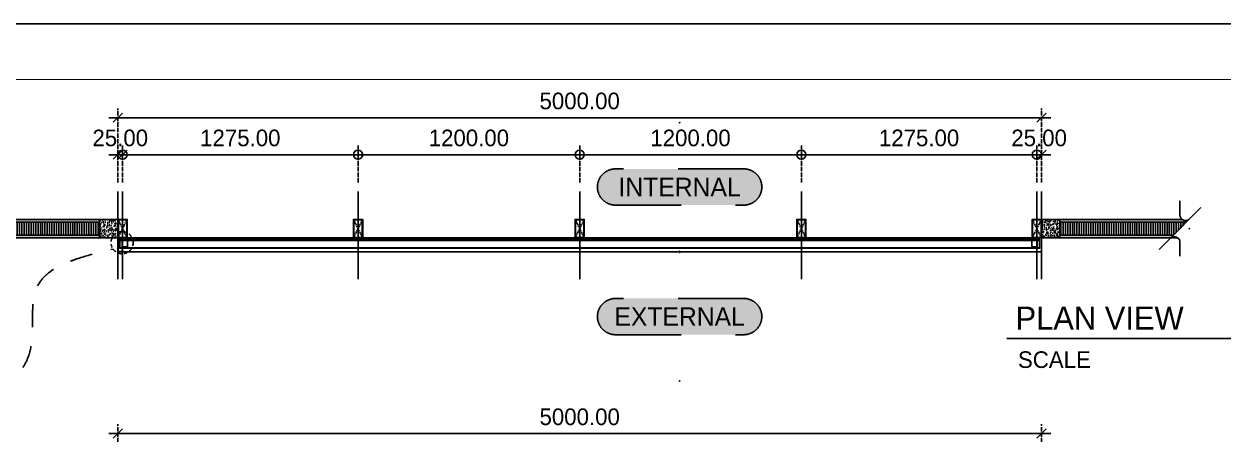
# Model space of a CAD drawing. Header units: millimetres. Extents: x -244126 to 368105, y -173968 to 259060.
# Drawn here: x -90039 to -83547, y 66282 to 68500 of the extents above; entities that cross this region are included whole.
import ezdxf
from ezdxf.enums import TextEntityAlignment as Align

# ---------------------------------------------------------------- set-up
doc = ezdxf.new("R2010")
doc.units = ezdxf.units.MM
doc.header["$MEASUREMENT"] = 0
for name, pattern in [('005_GG_TA_LINE', [13.75, 5, -1.25, 1.25, -1.25, 5]), ('ACAD_ISO04W100', [30, 24, -3, 0, -3]), ('BORDER2', [22.225, 6.35, -3.175, 6.35, -3.175, 0, -3.175]), ('CENTER', [2, 1.25, -0.25, 0.25, -0.25]), ('HIDDEN', [9.525, 6.35, -3.175]), ('TA_GL_000.00010', [0.000275, 0.0001, -2.5e-05, 2.5e-05, -2.5e-05, 0.0001]), ('TA_HL_002.00', [13, 7.1, -5.9]), ('TA_HL_003.00000', [19.5, 10.65, -8.85]), ('TA_HL_005.00000', [32.5, 17.75, -14.75]), ('TA_HL_035.00000', [227.5, 124.25, -103.25])]:
    doc.linetypes.add(name, pattern=pattern)
for name, color, linetype in [('000 - D I M', 6, 'Continuous'), ('000 - GRID', 8, 'CENTER'), ('000 - H A T C H', 8, 'Continuous'), ('000 - H I D D E N', 7, 'Continuous'), ('000 - SYMBOL CON', 1, 'Continuous'), ('000 - T E X T', 4, 'Continuous'), ('000 - TITLEBLOCK', 4, 'Continuous'), ('000 - WIPEOUT', 250, 'Continuous'), ('001 - ASCESSORIES', 1, 'Continuous'), ('002 - STRUCTURAL STEEL', 4, 'Continuous'), ('004 - CONCRETE', 5, 'Continuous')]:
    doc.layers.add(name, color=color, linetype=linetype)
doc.styles.add('Cetury Gothic', font='GOTHIC.TTF')
doc.styles.add('CORDIA', font='cordia.shx')
doc.styles.add('MtXpl_BrowalliaUPC', font='BrowalliaUPC.ttf')
doc.styles.add('TA', font='Cordia New.ttf', dxfattribs={"height": 4.5})
doc.dimstyles.new('DIM C-C', dxfattribs={"dimtxt": 0.18, "dimasz": 0.1, "dimexe": 0.1, "dimexo": 0.1, "dimgap": 0.09, "dimtad": 1, "dimtoh": 1, "dimzin": 0, "dimdsep": 46, "dimtxsty": 'CORDIA', "dimblk": 'ORIGIN', "dimcen": 0.1, "dimdle": 0.1, "dimclrd": 40, "dimclre": 140, "dimclrt": 3, "dimadec": 0, "dimazin": 0, "dimtfac": 1, "dimtix": 1, "dimtmove": 2, "dimatfit": 3, "dimfxl": 1, "dimtolj": 1, "dimtzin": 0, "dimarcsym": 0})
doc.dimstyles.new('DIM C-E', dxfattribs={"dimscale": 2, "dimtxt": 0.18, "dimasz": 0.1, "dimexe": 0.1, "dimexo": 0.1, "dimgap": 0.09, "dimtad": 1, "dimtoh": 1, "dimzin": 0, "dimdsep": 46, "dimtxsty": 'CORDIA', "dimblk1": 'ORIGIN', "dimblk2": 'OBLIQUE', "dimsah": 1, "dimcen": 0.1, "dimdle": 0.1, "dimclrd": 40, "dimclre": 140, "dimclrt": 3, "dimadec": 0, "dimazin": 0, "dimtfac": 1, "dimtix": 1, "dimtmove": 2, "dimatfit": 3, "dimfxl": 1, "dimtolj": 1, "dimtzin": 0, "dimarcsym": 0})
doc.dimstyles.new('DIM E-E', dxfattribs={"dimscale": 2, "dimtxt": 0.18, "dimasz": 0.1, "dimexe": 0.1, "dimexo": 0.1, "dimgap": 0.09, "dimtad": 1, "dimtoh": 1, "dimzin": 0, "dimdsep": 46, "dimtxsty": 'CORDIA', "dimblk": 'OBLIQUE', "dimcen": 0.1, "dimdle": 0.1, "dimclrd": 40, "dimclre": 140, "dimclrt": 3, "dimadec": 0, "dimazin": 0, "dimtfac": 1, "dimtix": 1, "dimtmove": 2, "dimatfit": 3, "dimfxl": 1, "dimtolj": 1, "dimtzin": 0, "dimarcsym": 0})
pattern_1 = [(37.5, (450, 0), (-0.125987, 3.853648), [0, -3.04, 0, -3.4, 0, -3.25]), (7.5, (450, 0), (3.539553, 5.64429), [0, -1.64, 0, -2.74, 0, -1.05]), (327.5, (447.54, 0), (6.228284, 0.011318), [0, -1, 0, -3.6, 0, -4.7]), (317.5, (447.54, 0), (6.012253, 1.75535), [0, -0.5, 0, -2.36, 0, -2.7])]
pattern_2 = [(37.5, (449.856, 0), (-0.125987, 3.853648), [0, -3.04, 0, -3.4, 0, -3.25]), (7.5, (449.856, 0), (3.539553, 5.64429), [0, -1.64, 0, -2.74, 0, -1.05]), (327.5, (447.396, 0), (6.228284, 0.011318), [0, -1, 0, -3.6, 0, -4.7]), (317.5, (447.396, 0), (6.012253, 1.75535), [0, -0.5, 0, -2.36, 0, -2.7])]

# ---------------------------------------------------------------- blocks, each defined once
blk = doc.blocks.new('000 - ASSCESSORIES_FAMELINE_AL.FLEX_BK_FOR_70Z_[70Z-BK]_TOP_VIEW')
at = {"color": 3}
blk.add_point((0, 0), dxfattribs=at)
at = {"layer": '001 - ASCESSORIES', "color": 8}
for p, q in [((-45.1, -15), (-45.1, 15)), ((-6.2, -15), (-6.2, 15))]:
    blk.add_line(p, q, dxfattribs=at)
at = {"layer": '001 - ASCESSORIES', "color": 0, "linetype": 'ByBlock'}
blk.add_lwpolyline([(-49.9, 15), (2.7, 15), (2.7, -15), (-49.9, -15)], close=True, dxfattribs=at)
blk = doc.blocks.new('*U2960')
at = {"color": 8}
for p, q in [((1205.4, -10), (1205.4, -4990)), ((1205.4, -10), (1205.4, -4990)), ((1205.5, -10), (1205.5, -4990)), ((1205.7, -10), (1205.7, -4990)), ((1205.8, -10), (1205.8, -4990)), ((1206.1, -10), (1206.1, -4990)), ((1206.3, -10), (1206.3, -4990)), ((1206.6, -10), (1206.6, -4990)), ((1207.2, -10), (1207.2, -4990)), ((1247.1, -10), (1247.1, -4990)), ((1247.2, -10), (1247.2, -4990)), ((1247.3, -10), (1247.3, -4990)), ((1247.4, -10), (1247.4, -4990)), ((1247.6, -10), (1247.6, -4990)), ((1247.9, -10), (1247.9, -4990)), ((1248.1, -10), (1248.1, -4990)), ((1248.4, -10), (1248.4, -4990)), ((1249.1, -10), (1249.1, -4990)), ((1250.3, -10), (1250.3, -4990)), ((1251.5, -10), (1251.5, -4990)), ((1251.8, -10), (1251.8, -4990)), ((1252.2, -10), (1252.2, -4990)), ((1252.5, -10), (1252.5, -4990)), ((1252.8, -10), (1252.8, -4990))]:
    blk.add_line(p, q, dxfattribs=at)
at = {"color": 3}
blk.add_lwpolyline([(1255.1, -4990), (1205.4, -4990), (1205.4, -10), (1255.1, -10)], close=True, dxfattribs=at)
at = {"layer": '001 - ASCESSORIES', "color": 1, "linetype": 'ByBlock'}
for p in [(1258.9, -37.5), (1258.9, -4962.5)]:
    blk.add_blockref('000 - ASSCESSORIES_FAMELINE_AL.FLEX_BK_FOR_70Z_[70Z-BK]_TOP_VIEW', p, dxfattribs=at)
blk = doc.blocks.new('*U2909')
at = {"color": 250}
blk.add_wipeout([(50, 0), (50, 100), (0, 100), (0, 0)], dxfattribs=at).dxf.layer = '000 - WIPEOUT'
at = {"layer": '000 - H A T C H'}
h = blk.add_hatch(dxfattribs=at)
h.set_pattern_fill('ANSI32', color=256, scale=0.25)
h.set_pattern_definition([(45, (37.5, 87.5), (-1.6838, 1.6838), []), (45, (38.6225, 87.5), (-1.6838, 1.6838), [])])
edge = h.paths.add_edge_path()
edge.add_line((50, 3), (50, 97))
edge.add_arc((47, 97), 3, 0, 90)
edge.add_line((47, 100), (3, 100))
edge.add_arc((3, 97), 3, 90, 180)
edge.add_line((0, 97), (0, 3))
edge.add_arc((3, 3), 3, 180, 270)
edge.add_line((3, 0), (47, 0))
edge.add_arc((47, 3), 3, 270, 360)
edge = h.paths.add_edge_path(flags=16)
edge.add_line((47.7, 4.3), (47.7, 95.7))
edge.add_arc((45.7, 95.7), 2, 0, 90)
edge.add_line((45.7, 97.7), (4.3, 97.7))
edge.add_arc((4.3, 95.7), 2, 90, 180)
edge.add_line((2.3, 95.7), (2.3, 4.3))
edge.add_arc((4.3, 4.3), 2, 180, 270)
edge.add_line((4.3, 2.3), (45.7, 2.3))
edge.add_arc((45.7, 4.3), 2, 270, 360)
at = {"layer": '000 - H I D D E N', "color": 8, "linetype": 'HIDDEN'}
for p, q in [((50, 0), (0, 100)), ((50, 100), (0, 0))]:
    blk.add_line(p, q, dxfattribs=at)
at = {"layer": '002 - STRUCTURAL STEEL', "color": 0}
for points in [[(50, 3), (50, 97, 0.414214), (47, 100), (3, 100, 0.414214), (0, 97), (0, 3, 0.414214), (3, 0), (47, 0, 0.414214)], [(47.7, 4.3), (47.7, 95.7, 0.414214), (45.7, 97.7), (4.3, 97.7, 0.414214), (2.3, 95.7), (2.3, 4.3, 0.414214), (4.3, 2.3), (45.7, 2.3, 0.414214)]]:
    blk.add_lwpolyline(points, format="xyb", close=True, dxfattribs=at)
at = {"layer": 'Defpoints', "color": 250}
blk.add_lwpolyline([(50, 0), (50, 100), (0, 100), (0, 0)], close=True, dxfattribs=at)
blk = doc.blocks.new('*U2924')
at = {"color": 3}
blk.add_point((0, -72.2), dxfattribs=at)
at = {"layer": '000 - GRID', "color": 0, "linetype": 'ByBlock'}
blk.add_line((0, 61.9), (0, -134.1), dxfattribs=at)
at = {"layer": '000 - GRID', "color": 0}
blk.add_point((0, 0), dxfattribs=at)
at = {"style": 'TA', "flags": 1}
blk.add_attdef('LOCATION', (6, 6), '', height=4.5, dxfattribs=at)
blk = doc.blocks.new('000 - CONCRETE_COLUMN_100x100mm.-CUT_VIEW')
at = {"layer": '000 - H A T C H'}
h = blk.add_hatch(dxfattribs=at)
h.set_pattern_fill('AR-CONC', color=256, scale=4)
h.set_pattern_definition([(50, (-55619.507, -25057.84), (28.690407, -2.510085), [3, -33]), (355, (-55619.507, -25057.84), (-5.550053, 30.087685), [2.4, -26.4]), (100.451444, (-55617.116, -25058.05), (23.140354, 27.5776), [2.549608, -28.045684]), (46.1842, (-55619.507, -25049.84), (42.689653, -6.620771), [4.5, -49.5]), (96.635635, (-55615.95, -25050.39), (37.386478, 38.964744), [3.824414, -42.06855]), (351.18416, (-55619.507, -25049.84), (37.386478, 38.964744), [3.6, -39.6]), (21, (-55615.507, -25051.84), (23.876282, -16.104756), [3, -33]), (326, (-55615.507, -25051.84), (9.732613, 29.006002), [2.4, -26.4]), (71.451445, (-55613.517, -25053.182), (33.608895, 12.901246), [2.549608, -28.045684]), (37.5, (-55619.507, -25057.84), (0.4863942, 13.3157542), [0, -26.08, 0, -26.8, 0, -26.5]), (7.5, (-55619.507, -25057.84), (10.5227815, 15.7764685), [0, -15.28, 0, -25.48, 0, -10.1]), (327.5, (-55628.427, -25057.84), (21.3528974, -0.9021949), [0, -10, 0, -31.2, 0, -41.4]), (317.5, (-55632.427, -25057.84), (23.327447, 4.0041993), [0, -13, 0, -20.72, 0, -29.4])])
h.paths.add_polyline_path([(-50, -50), (50, -50), (50, 50), (-50, 50)])
at = {"layer": '004 - CONCRETE'}
blk.add_lwpolyline([(-50, -50), (50, -50), (50, 50), (-50, 50)], close=True, dxfattribs=at)
blk = doc.blocks.new('000 - ASSCESSORIES_FAMELINE_AL.WALL_ANGLE_WA-25x100x0.9mm._CUT_VIEW')
at = {"layer": '000 - H A T C H'}
h = blk.add_hatch(dxfattribs=at)
h.set_pattern_fill('ANSI32', color=8, scale=5)
h.set_pattern_definition([(45, (9126.7655, -47348.392), (-1.325825215, 1.325825215), []), (45, (9127.6494, -47348.392), (-1.325825215, 1.325825215), [])])
edge = h.paths.add_edge_path()
edge.add_arc((-18.9, -1.1), 0.2, 90, 180, ccw=False)
edge.add_line((-18.9, -0.9), (0, -0.9))
edge.add_line((0, -0.9), (0, 0))
edge.add_line((0, 0), (-18.9, 0))
edge.add_arc((-18.9, -1.1), 1.1, 90, 180)
edge.add_line((-20, -1.1), (-20, -73.9))
edge.add_arc((-18.9, -73.9), 1.1, 180, 270)
edge.add_line((-18.9, -75), (3.8, -75))
edge.add_arc((3.8, -73.8), 1.15, 270, 450)
edge.add_line((3.8, -72.7), (-3, -72.7))
edge.add_line((-3, -72.7), (-3, -73.6))
edge.add_line((-3, -73.6), (2.9, -73.6))
edge.add_line((2.9, -73.6), (3.8, -73.6))
edge.add_arc((3.8, -73.8), 0.25, -90, 90, ccw=False)
edge.add_line((3.8, -74.1), (-18.9, -74.1))
edge.add_arc((-18.9, -73.9), 0.2, 180, 270, ccw=False)
edge.add_line((-19.1, -73.9), (-19.1, -6.6))
edge.add_line((-19.1, -6.6), (-19.1, -1.1))
at = {"layer": '001 - ASCESSORIES', "color": 0}
blk.add_lwpolyline([(-19.1, -1.1, -0.414214), (-18.9, -0.9), (0, -0.9), (0, 0), (-18.9, 0, 0.414214), (-20, -1.1), (-20, -73.9, 0.414214), (-18.9, -75), (3.8, -75, 1), (3.8, -72.7), (-3, -72.7), (-3, -73.6), (2.9, -73.6), (3.8, -73.6, -1), (3.8, -74.1), (-18.9, -74.1, -0.414214), (-19.1, -73.9), (-19.1, -6.6)], format="xyb", close=True, dxfattribs=at)
at = {"layer": 'Defpoints', "color": 2, "insert": (-16, -71.5, -7.2), "char_height": 1, "width": 59.684, "attachment_point": 2, "style": 'Cetury Gothic'}
blk.add_mtext('{\\C150;WA-7}', dxfattribs=at)
blk = doc.blocks.new('_Oblique')
at = {"color": 0, "linetype": 'ByBlock', "lineweight": -2}
blk.add_line((-0.5, -0.5), (0.5, 0.5), dxfattribs=at)
blk = doc.blocks.new('*D2911')
at = {"layer": '000 - D I M', "color": 140, "linetype": 'ACAD_ISO04W100', "lineweight": -2, "transparency": 16777216}
for p, q in [((-89529.9, 67643.3), (-89529.9, 67843.3)), ((-89504.9, 67643.3), (-89504.9, 67843.3))]:
    blk.add_line(p, q, dxfattribs=at)
at = {"layer": '000 - D I M', "color": 40, "lineweight": -2, "transparency": 16777216}
for p, q in [((-89529.9, 67793.3), (-89579.9, 67793.3)), ((-89529.9, 67793.3), (-89504.9, 67793.3)), ((-89504.9, 67793.3), (-89454.9, 67793.3))]:
    blk.add_line(p, q, dxfattribs=at)
at = {"layer": 'Defpoints', "color": 0, "transparency": 16777216}
for p in [(-89504.9, 67793.3), (-89529.9, 67593.3), (-89504.9, 67593.3)]:
    blk.add_point(p, dxfattribs=at)
at = {"layer": '000 - D I M', "color": 40, "lineweight": -2, "transparency": 16777216, "xscale": 50, "yscale": 50, "zscale": 50}
blk.add_blockref('_Oblique', (-89529.9, 67793.3), dxfattribs=at)
at = {"layer": '000 - D I M', "color": 40, "lineweight": -2, "transparency": 16777216, "xscale": 50, "yscale": 50, "zscale": 50, "rotation": 180}
blk.add_blockref('_Oblique', (-89504.9, 67793.3), dxfattribs=at)
at = {"layer": '000 - D I M', "color": 3, "transparency": 16777216, "insert": (-89517.4, 67883.3), "char_height": 90, "attachment_point": 5, "style": 'CORDIA'}
blk.add_mtext('\\A1;25.00', dxfattribs=at)
blk = doc.blocks.new('_Origin')
at = {"color": 0, "linetype": 'ByBlock', "lineweight": -2}
blk.add_line((0, 0), (-1, 0), dxfattribs=at)
blk.add_circle((0, 0), 0.5, dxfattribs=at)
blk = doc.blocks.new('*D2912')
at = {"layer": '000 - D I M', "color": 140, "linetype": 'ACAD_ISO04W100', "lineweight": -2, "transparency": 16777216}
for p, q in [((-89504.9, 67643.3), (-89504.9, 67843.3)), ((-88229.9, 67643.3), (-88229.9, 67843.3))]:
    blk.add_line(p, q, dxfattribs=at)
at = {"layer": '000 - D I M', "color": 40, "lineweight": -2, "transparency": 16777216}
blk.add_line((-89454.9, 67793.3), (-88279.9, 67793.3), dxfattribs=at)
at = {"layer": 'Defpoints', "color": 0, "transparency": 16777216}
for p in [(-88229.9, 67793.3), (-89504.9, 67593.3), (-88229.9, 67593.3)]:
    blk.add_point(p, dxfattribs=at)
at = {"layer": '000 - D I M', "color": 40, "lineweight": -2, "transparency": 16777216, "xscale": 50, "yscale": 50, "zscale": 50, "rotation": 180}
blk.add_blockref('_Origin', (-89504.9, 67793.3), dxfattribs=at)
at = {"layer": '000 - D I M', "color": 40, "lineweight": -2, "transparency": 16777216, "xscale": 50, "yscale": 50, "zscale": 50}
blk.add_blockref('_Origin', (-88229.9, 67793.3), dxfattribs=at)
at = {"layer": '000 - D I M', "color": 3, "transparency": 16777216, "insert": (-88867.4, 67883.3), "char_height": 90, "attachment_point": 5, "style": 'CORDIA'}
blk.add_mtext('\\A1;1275.00', dxfattribs=at)
blk = doc.blocks.new('*D2913')
at = {"layer": '000 - D I M', "color": 140, "linetype": 'ACAD_ISO04W100', "lineweight": -2, "transparency": 16777216}
for p, q in [((-88229.9, 67643.3), (-88229.9, 67843.3)), ((-87029.9, 67643.3), (-87029.9, 67843.3))]:
    blk.add_line(p, q, dxfattribs=at)
at = {"layer": '000 - D I M', "color": 40, "lineweight": -2, "transparency": 16777216}
blk.add_line((-88179.9, 67793.3), (-87079.9, 67793.3), dxfattribs=at)
at = {"layer": 'Defpoints', "color": 0, "transparency": 16777216}
for p in [(-87029.9, 67793.3), (-88229.9, 67593.3), (-87029.9, 67593.3)]:
    blk.add_point(p, dxfattribs=at)
at = {"layer": '000 - D I M', "color": 40, "lineweight": -2, "transparency": 16777216, "xscale": 50, "yscale": 50, "zscale": 50, "rotation": 180}
blk.add_blockref('_Origin', (-88229.9, 67793.3), dxfattribs=at)
at = {"layer": '000 - D I M', "color": 40, "lineweight": -2, "transparency": 16777216, "xscale": 50, "yscale": 50, "zscale": 50}
blk.add_blockref('_Origin', (-87029.9, 67793.3), dxfattribs=at)
at = {"layer": '000 - D I M', "color": 3, "transparency": 16777216, "insert": (-87629.9, 67883.3), "char_height": 90, "attachment_point": 5, "style": 'CORDIA'}
blk.add_mtext('\\A1;1200.00', dxfattribs=at)
blk = doc.blocks.new('*D2914')
at = {"layer": '000 - D I M', "color": 140, "linetype": 'ACAD_ISO04W100', "lineweight": -2, "transparency": 16777216}
for p, q in [((-87029.9, 67643.3), (-87029.9, 67843.3)), ((-85829.9, 67643.3), (-85829.9, 67843.3))]:
    blk.add_line(p, q, dxfattribs=at)
at = {"layer": '000 - D I M', "color": 40, "lineweight": -2, "transparency": 16777216}
blk.add_line((-86979.9, 67793.3), (-85879.9, 67793.3), dxfattribs=at)
at = {"layer": 'Defpoints', "color": 0, "transparency": 16777216}
for p in [(-85829.9, 67793.3), (-87029.9, 67593.3), (-85829.9, 67593.3)]:
    blk.add_point(p, dxfattribs=at)
at = {"layer": '000 - D I M', "color": 40, "lineweight": -2, "transparency": 16777216, "xscale": 50, "yscale": 50, "zscale": 50, "rotation": 180}
blk.add_blockref('_Origin', (-87029.9, 67793.3), dxfattribs=at)
at = {"layer": '000 - D I M', "color": 40, "lineweight": -2, "transparency": 16777216, "xscale": 50, "yscale": 50, "zscale": 50}
blk.add_blockref('_Origin', (-85829.9, 67793.3), dxfattribs=at)
at = {"layer": '000 - D I M', "color": 3, "transparency": 16777216, "insert": (-86429.9, 67883.3), "char_height": 90, "attachment_point": 5, "style": 'CORDIA'}
blk.add_mtext('\\A1;1200.00', dxfattribs=at)
blk = doc.blocks.new('*D2915')
at = {"layer": '000 - D I M', "color": 140, "linetype": 'ACAD_ISO04W100', "lineweight": -2, "transparency": 16777216}
for p, q in [((-85829.9, 67643.3), (-85829.9, 67843.3)), ((-84554.9, 67643.3), (-84554.9, 67843.3))]:
    blk.add_line(p, q, dxfattribs=at)
at = {"layer": '000 - D I M', "color": 40, "lineweight": -2, "transparency": 16777216}
blk.add_line((-85779.9, 67793.3), (-84604.9, 67793.3), dxfattribs=at)
at = {"layer": 'Defpoints', "color": 0, "transparency": 16777216}
for p in [(-84554.9, 67793.3), (-85829.9, 67593.3), (-84554.9, 67593.3)]:
    blk.add_point(p, dxfattribs=at)
at = {"layer": '000 - D I M', "color": 40, "lineweight": -2, "transparency": 16777216, "xscale": 50, "yscale": 50, "zscale": 50, "rotation": 180}
blk.add_blockref('_Origin', (-85829.9, 67793.3), dxfattribs=at)
at = {"layer": '000 - D I M', "color": 40, "lineweight": -2, "transparency": 16777216, "xscale": 50, "yscale": 50, "zscale": 50}
blk.add_blockref('_Origin', (-84554.9, 67793.3), dxfattribs=at)
at = {"layer": '000 - D I M', "color": 3, "transparency": 16777216, "insert": (-85192.4, 67883.3), "char_height": 90, "attachment_point": 5, "style": 'CORDIA'}
blk.add_mtext('\\A1;1275.00', dxfattribs=at)
blk = doc.blocks.new('*D2916')
at = {"layer": '000 - D I M', "color": 140, "linetype": 'ACAD_ISO04W100', "lineweight": -2, "transparency": 16777216}
for p, q in [((-84554.9, 67643.3), (-84554.9, 67843.3)), ((-84529.9, 67643.3), (-84529.9, 67843.3))]:
    blk.add_line(p, q, dxfattribs=at)
at = {"layer": '000 - D I M', "color": 40, "lineweight": -2, "transparency": 16777216}
for p, q in [((-84604.9, 67793.3), (-84654.9, 67793.3)), ((-84554.9, 67793.3), (-84529.9, 67793.3)), ((-84529.9, 67793.3), (-84479.9, 67793.3))]:
    blk.add_line(p, q, dxfattribs=at)
at = {"layer": 'Defpoints', "color": 0, "transparency": 16777216}
for p in [(-84529.9, 67793.3), (-84554.9, 67593.3), (-84529.9, 67593.3)]:
    blk.add_point(p, dxfattribs=at)
at = {"layer": '000 - D I M', "color": 40, "lineweight": -2, "transparency": 16777216, "xscale": 50, "yscale": 50, "zscale": 50}
blk.add_blockref('_Origin', (-84554.9, 67793.3), dxfattribs=at)
at = {"layer": '000 - D I M', "color": 40, "lineweight": -2, "transparency": 16777216, "xscale": 50, "yscale": 50, "zscale": 50, "rotation": 180}
blk.add_blockref('_Oblique', (-84529.9, 67793.3), dxfattribs=at)
at = {"layer": '000 - D I M', "color": 3, "transparency": 16777216, "insert": (-84542.4, 67883.3), "char_height": 90, "attachment_point": 5, "style": 'CORDIA'}
blk.add_mtext('\\A1;25.00', dxfattribs=at)
blk = doc.blocks.new('*U2921')
blk.add_wipeout([(55, 0), (-20, 0), (-20, 5000), (55, 5000)]).dxf.layer = '000 - WIPEOUT'
at = {"layer": '001 - ASCESSORIES', "color": 0}
blk.add_lwpolyline([(55, 0), (-20, 0), (-20, 5000), (55, 5000)], close=True, dxfattribs=at)
blk = doc.blocks.new('*D2925')
at = {"layer": '000 - D I M', "color": 140, "linetype": 'ACAD_ISO04W100', "lineweight": -2, "transparency": 16777216}
for p, q in [((-89529.9, 67643.3), (-89529.9, 68043.3)), ((-84529.9, 67643.3), (-84529.9, 68043.3))]:
    blk.add_line(p, q, dxfattribs=at)
at = {"layer": '000 - D I M', "color": 40, "lineweight": -2, "transparency": 16777216}
blk.add_line((-89579.9, 67993.3), (-84479.9, 67993.3), dxfattribs=at)
at = {"layer": 'Defpoints', "color": 0, "transparency": 16777216}
for p in [(-84529.9, 67993.3), (-89529.9, 67593.3), (-84529.9, 67593.3)]:
    blk.add_point(p, dxfattribs=at)
at = {"layer": '000 - D I M', "color": 40, "lineweight": -2, "transparency": 16777216, "xscale": 50, "yscale": 50, "zscale": 50, "rotation": 180}
blk.add_blockref('_Oblique', (-89529.9, 67993.3), dxfattribs=at)
at = {"layer": '000 - D I M', "color": 40, "lineweight": -2, "transparency": 16777216, "xscale": 50, "yscale": 50, "zscale": 50}
blk.add_blockref('_Oblique', (-84529.9, 67993.3), dxfattribs=at)
at = {"layer": '000 - D I M', "color": 3, "transparency": 16777216, "insert": (-87029.9, 68083.3), "char_height": 90, "attachment_point": 5, "style": 'CORDIA'}
blk.add_mtext('\\A1;5000.00', dxfattribs=at)
blk = doc.blocks.new('*D2933')
at = {"layer": '000 - D I M', "color": 40, "lineweight": -2, "transparency": 16777216}
blk.add_line((-89579.9, 66284.6), (-84479.9, 66284.6), dxfattribs=at)
at = {"layer": '000 - D I M', "color": 140, "linetype": 'ACAD_ISO04W100', "lineweight": -2, "transparency": 16777216}
for p, q in [((-89529.9, 65934.6), (-89529.9, 66334.6)), ((-84529.9, 65934.6), (-84529.9, 66334.6))]:
    blk.add_line(p, q, dxfattribs=at)
at = {"layer": 'Defpoints', "color": 0, "transparency": 16777216}
for p in [(-84529.9, 66284.6), (-89529.9, 65884.6), (-84529.9, 65884.6)]:
    blk.add_point(p, dxfattribs=at)
at = {"layer": '000 - D I M', "color": 40, "lineweight": -2, "transparency": 16777216, "xscale": 50, "yscale": 50, "zscale": 50, "rotation": 180}
blk.add_blockref('_Oblique', (-89529.9, 66284.6), dxfattribs=at)
at = {"layer": '000 - D I M', "color": 40, "lineweight": -2, "transparency": 16777216, "xscale": 50, "yscale": 50, "zscale": 50}
blk.add_blockref('_Oblique', (-84529.9, 66284.6), dxfattribs=at)
at = {"layer": '000 - D I M', "color": 3, "transparency": 16777216, "insert": (-87029.9, 66374.6), "char_height": 90, "attachment_point": 5, "style": 'CORDIA'}
blk.add_mtext('\\A1;5000.00', dxfattribs=at)
blk = doc.blocks.new('A$Cfd196da9')
at = {"color": 0, "linetype": 'ByBlock', "const_width": 0.1}
blk.add_lwpolyline([(-143.5, -98), (96.5, -98), (96.5, 99), (-143.5, 99)], close=True, dxfattribs=at)
blk = doc.blocks.new('*U1679')
at = {"layer": '000 - TITLEBLOCK', "color": 250}
blk.add_lwpolyline([(0, 0), (14850, 0), (14850, 10500), (0, 10500)], close=True, dxfattribs=at)
at = {"layer": '000 - T E X T', "color": 3, "xscale": 50, "yscale": 50, "zscale": 50}
blk.add_blockref('A$Cfd196da9', (7425, 5250), dxfattribs=at)
at = {"color": 4, "style": 'TA'}
blk.add_attdef('PAPER_SIZE', text='', height=62.5, dxfattribs=at).set_placement((14215, 249.4), align=Align.MIDDLE_RIGHT)
blk.add_attdef('SCALE_SIZE', text='', height=62.5, dxfattribs=at).set_placement((14337.8, 250.7), align=Align.MIDDLE_LEFT)
at = {"layer": '000 - T E X T', "color": 250, "style": 'TA'}
for tag, height, p in [('SUPERLINK', 50, (431.6, 10394.1)), ('NAMEFILE', 50, (431.6, 10294.1)), ('SC', 1000, (84.1, 9380.3))]:
    blk.add_attdef(tag, text='', height=height, dxfattribs=at).set_placement(p, align=Align.MIDDLE_LEFT)
at = {"layer": '000 - T E X T', "color": 4, "style": 'TA'}
for tag, height, p in [('PRELIM_NAME_JOB_1', 50, (13116.6, 8254.8)), ('PRELIM_NAME_JOB_2', 50, (13116.6, 8145.7)), ('PRELIM_NAME_PROJECT_1', 75, (12370.2, 7732.8)), ('PRELIM_NAME_PROJECT_2', 75, (12370.2, 7547.8)), ('PRELIM_NAME_PROJECT_3', 75, (12370.2, 7362.8)), ('PRELIM_NAME_TITLE_3', 60, (12387.7, 1849.7)), ('DRAWING_NO1', 60, (12365.3, 822.9)), ('DRAWING_NO2', 60, (12365.3, 622.9)), ('PRELIM_NAME_TITLE_1', 1.2, (247.8, 43.7)), ('PRELIM_NAME_TITLE_2', 1.2, (247.8, 40.3))]:
    blk.add_attdef(tag, text='', height=height, dxfattribs=at).set_placement(p, align=Align.MIDDLE_LEFT)
at = {"layer": '000 - T E X T', "color": 4, "style": 'Cetury Gothic'}
for tag, p in [('SHEET_NO.', (14039.5, 849.9)), ('TOTAL_SHEET_NO.', (14024.1, 441))]:
    blk.add_attdef(tag, text='', height=90, dxfattribs=at).set_placement(p, align=Align.CENTER)
at = {"layer": '000 - T E X T', "color": 4, "style": 'TA'}
blk.add_attdef('NAME_REMARK', (1382.1, 432.6), '', height=100, dxfattribs=at)
blk = doc.blocks.new('*U3034')
at = {"layer": '000 - H A T C H'}
h = blk.add_hatch(dxfattribs=at)
h.set_pattern_fill('AR-SAND', color=8, scale=2)
h.set_pattern_definition(pattern_1)
h.paths.add_polyline_path([(700, 50), (0, 50), (0, 35), (700, 35)])
h = blk.add_hatch(dxfattribs=at)
h.set_pattern_fill('ANSI31', color=8, scale=100, angle=45)
h.set_pattern_definition([(90, (450, 0), (-12.5, 0), [])])
h.paths.add_polyline_path([(700, -35), (0, -35), (0, 35), (700, 35)])
h = blk.add_hatch(dxfattribs=at)
h.set_pattern_fill('AR-SAND', color=8, scale=2)
h.set_pattern_definition(pattern_1)
h.paths.add_polyline_path([(0, -35), (700, -35), (700, -50), (0, -50)])
at = {"color": 3}
for points in [[(700, 50), (0, 50), (0, 35), (700, 35)], [(0, -35), (700, -35), (700, -50), (0, -50)]]:
    blk.add_lwpolyline(points, close=True, dxfattribs=at)
at = {"color": 2}
blk.add_lwpolyline([(700, -35), (0, -35), (0, 35), (700, 35)], close=True, dxfattribs=at)
blk = doc.blocks.new('*U3035')
at = {"layer": '000 - H A T C H'}
h = blk.add_hatch(dxfattribs=at)
h.set_pattern_fill('AR-SAND', color=8, scale=2)
h.set_pattern_definition(pattern_2)
h.paths.add_polyline_path([(699.9, 50), (0, 50), (0, 35), (699.9, 35)])
h = blk.add_hatch(dxfattribs=at)
h.set_pattern_fill('ANSI31', color=8, scale=100, angle=45)
h.set_pattern_definition([(90, (449.856, 0), (-12.5, 0), [])])
h.paths.add_polyline_path([(699.9, -35), (0, -35), (0, 35), (699.9, 35)])
h = blk.add_hatch(dxfattribs=at)
h.set_pattern_fill('AR-SAND', color=8, scale=2)
h.set_pattern_definition(pattern_2)
h.paths.add_polyline_path([(0, -35), (699.9, -35), (699.9, -50), (0, -50)])
at = {"color": 3}
for points in [[(699.9, 50), (0, 50), (0, 35), (699.9, 35)], [(0, -35), (699.9, -35), (699.9, -50), (0, -50)]]:
    blk.add_lwpolyline(points, close=True, dxfattribs=at)
at = {"color": 2}
blk.add_lwpolyline([(699.9, -35), (0, -35), (0, 35), (699.9, 35)], close=True, dxfattribs=at)
blk = doc.blocks.new('*U2938')
at = {"color": 3}
blk.add_wipeout([(1.38, 1.01), (1.18, 0.93), (1.03, 0.8), (0.92, 0.62), (0.87, 0.42), (0.89, 0.22), (0.97, 0.03), (-0.97, 1.97), (-0.89, 1.79), (-0.87, 1.58), (-0.91, 1.38), (-1.02, 1.21), (-1.18, 1.08), (-1.37, 1.01), (-3, 1), (-3, -2.33), (3, -2.33), (3, 1.01)], dxfattribs=at).dxf.layer = '000 - WIPEOUT'
at = {"color": 250}
blk.add_lwpolyline([(3, 1.01), (3, 1.01)], dxfattribs=at)
at = {"color": 3}
blk.add_point((0, 0), dxfattribs=at)
at = {"layer": '000 - SYMBOL CON', "color": 0, "extrusion": (0, 0, -1)}
blk.add_line((2.27, -1.26), (-2.27, 3.27), dxfattribs=at)
at = {"layer": '000 - SYMBOL CON', "color": 0}
for p, q in [((-1.37, 1.01), (-3, 1)), ((1.38, 1.01), (3, 1.01))]:
    blk.add_line(p, q, dxfattribs=at)
at = {"layer": '000 - SYMBOL CON', "color": 0, "extrusion": (0, 0, -1)}
for centre, radius, start, end in [((1.5, 1.63), 0.634, 146.7272, 258.2728), ((-1.51, 0.38), 0.638, 326.68, 78.0794)]:
    blk.add_arc(centre, radius, start, end, dxfattribs=at)
blk = doc.blocks.new('*U1718')
at = {"color": 4}
blk.add_line((-4.26, 5.7), (-39.26, 5.7), dxfattribs=at)
at = {"linetype": 'TA_GL_000.00010'}
blk.add_point((0, 18), dxfattribs=at)
blk.add_point((0, 0))
at = {"color": 4, "linetype": 'BORDER2', "style": 'Cetury Gothic'}
blk.add_text('SCALE', height=1.8, dxfattribs=at).set_placement((-38.07, 2.51))
at = {"color": 0, "style": 'TA'}
for tag, p in [('HEADING2', (-38.33, 10.65)), ('HEADING', (-38.33, 6.65))]:
    blk.add_attdef(tag, p, '', height=2.5, dxfattribs=at)
for tag, height, p in [('LO', 2.7, (-4.76, 6.65)), ('SC', 1.85, (-4.7, 2.51))]:
    blk.add_attdef(tag, text='', height=height, dxfattribs=at).set_placement(p, align=Align.RIGHT)
blk = doc.blocks.new('*U2972')
at = {"layer": '000 - H A T C H', "linetype": '005_GG_TA_LINE'}
h = blk.add_hatch(color=250, dxfattribs=at)
h.dxf.hatch_style = 1
edge = h.paths.add_edge_path()
edge.add_arc((-6.94, 0), 1.96, 90, 180)
edge.add_arc((-6.94, 0), 1.96, 180, 270)
edge.add_line((-6.94, -1.96), (6.94, -1.96))
edge.add_arc((6.94, 0), 1.96, 270, 360)
edge.add_arc((6.94, 0), 1.96, 360, 450)
edge.add_line((6.94, 1.96), (-6.94, 1.96))
for p in [(0, 6.96), (0, -6.96)]:
    blk.add_point(p)
at = {"layer": '000 - SYMBOL CON', "color": 0, "linetype": 'ByBlock'}
blk.add_lwpolyline([(-6.94, 1.96, 0.414214), (-8.9, 0, 0.414214), (-6.94, -1.96), (6.94, -1.96, 0.414214), (8.9, 0, 0.414214), (6.94, 1.96)], format="xyb", close=True, dxfattribs=at)
at = {"layer": '000 - T E X T', "color": 0, "style": 'MtXpl_BrowalliaUPC'}
blk.add_attdef('NO.CODE', text='', height=2, dxfattribs=at).set_placement((0, 0), align=Align.MIDDLE_CENTER)

msp = doc.modelspace()

# ---------------------------------------------------------------- block references
at = {"color": 3, "rotation": 180}
msp.add_blockref('*U3034', (-89629.89712, 67393.29464), dxfattribs=at)
at = {"color": 3}
msp.add_blockref('*U3035', (-84429.89712, 67393.29464), dxfattribs=at)
at = {"color": 1, "rotation": 270}
msp.add_blockref('*U2921', (-89529.89712, 67323.29464), dxfattribs=at)

# ---------------------------------------------------------------- dimensions: what is measured, and where the dimension line sits
at = {"layer": '000 - D I M', "color": 3}
for base, p1, p2, dimstyle, picture, middle in [((-84529.89712, 67993.29464), (-89529.89712, 67593.29464), (-84529.89712, 67593.29464), 'DIM E-E', '*D2925', (-87029.89712, 68083.29464)), ((-89504.89712, 67793.29464), (-89529.89712, 67593.29464), (-89504.89712, 67593.29464), 'DIM E-E', '*D2911', (-89517.39712, 67883.29464)), ((-88229.89712, 67793.29464), (-89504.89712, 67593.29464), (-88229.89712, 67593.29464), 'DIM C-C', '*D2912', (-88867.39712, 67883.29464)), ((-87029.89712, 67793.29464), (-88229.89712, 67593.29464), (-87029.89712, 67593.29464), 'DIM C-C', '*D2913', (-87629.89712, 67883.29464)), ((-85829.89712, 67793.29464), (-87029.89712, 67593.29464), (-85829.89712, 67593.29464), 'DIM C-C', '*D2914', (-86429.89712, 67883.29464)), ((-84554.89712, 67793.29464), (-85829.89712, 67593.29464), (-84554.89712, 67593.29464), 'DIM C-C', '*D2915', (-85192.39712, 67883.29464)), ((-84529.89712, 67793.29464), (-84554.89712, 67593.29464), (-84529.89712, 67593.29464), 'DIM C-E', '*D2916', (-84542.39712, 67883.29464)), ((-84529.89712, 66284.64292), (-89529.89712, 65884.64292), (-84529.89712, 65884.64292), 'DIM E-E', '*D2933', (-87029.89712, 66374.64292))]:
    dim = msp.add_linear_dim(base=base, p1=p1, p2=p2, dimstyle=dimstyle, override={"dimscale": 500}, dxfattribs=at)
    dim.commit()
    dim.dimension.update_dxf_attribs({"geometry": picture, "text_midpoint": middle})

# ---------------------------------------------------------------- next in the draw order: linework, layer by layer
at = {"layer": '000 - SYMBOL CON', "color": 2, "linetype": 'TA_HL_035.00000'}
msp.add_spline([(-90940.30195, 66846.98969), (-90475.73255, 66439.21241), (-90012.88579, 66706.93337), (-89971.4805, 67070.18732), (-89556.61395, 67282.68548)], degree=3, dxfattribs=at)

# ---------------------------------------------------------------- next in the draw order: block references
at = {"color": 2, "rotation": 90}
msp.add_blockref('*U2960', (-89529.89712, 66081.64025), dxfattribs=at)
at = {"layer": '000 - SYMBOL CON', "color": 2, "linetype": 'TA_HL_002.00', "xscale": 50, "yscale": 50, "zscale": 50}
for p, values in [((-86488.90427, 67618.38942), {'NO.CODE': 'INTERNAL'}), ((-86488.90427, 66917.34887), {'NO.CODE': 'EXTERNAL'})]:
    msp.add_blockref('*U2972', p, dxfattribs=at).add_auto_attribs(values)

# ---------------------------------------------------------------- next in the draw order: block references
at = {"layer": '002 - STRUCTURAL STEEL'}
for p in [(-89529.89712, 67343.29464), (-88254.89712, 67343.29464), (-87054.89712, 67343.29464), (-85854.89712, 67343.29464)]:
    msp.add_blockref('*U2909', p, dxfattribs=at)
at = {"layer": '002 - STRUCTURAL STEEL', "xscale": -1}
msp.add_blockref('*U2909', (-84529.89712, 67343.29464), dxfattribs=at)

# ---------------------------------------------------------------- next in the draw order: linework, layer by layer
at = {"layer": '000 - SYMBOL CON', "color": 2, "linetype": 'TA_HL_005.00000'}
msp.add_circle((-89507.39712, 67317.00317), 60, dxfattribs=at)

# ---------------------------------------------------------------- next in the draw order: block references
at = {"color": 2, "linetype": 'TA_HL_003.00000'}
msp.add_blockref('*U1679', (-95051.11001, 58000.25635), dxfattribs=at)
at = {"color": 3, "xscale": -1}
for p in [(-89579.89712, 67393.29464), (-84479.89712, 67393.29464)]:
    msp.add_blockref('000 - CONCRETE_COLUMN_100x100mm.-CUT_VIEW', p, dxfattribs=at)
at = {"layer": '000 - GRID', "xscale": -2.424011440755047, "yscale": 2.424011440755047, "zscale": 2.424011440755047}
for p in [(-89529.89712, 67443.29464), (-89504.89712, 67443.29464), (-88229.89712, 67443.29464), (-87029.89712, 67443.29464), (-85829.89712, 67443.29464), (-84554.89712, 67443.29464), (-84529.89712, 67443.29464)]:
    msp.add_blockref('*U2924', p, dxfattribs=at)
at = {"layer": '001 - ASCESSORIES', "color": 3}
msp.add_blockref('000 - ASSCESSORIES_FAMELINE_AL.WALL_ANGLE_WA-25x100x0.9mm._CUT_VIEW', (-89509.89712, 67343.29464), dxfattribs=at)

# ---------------------------------------------------------------- next in the draw order: block references
at = {"layer": '000 - SYMBOL CON', "color": 2, "xscale": 50, "yscale": 50, "zscale": 50, "rotation": 90}
msp.add_blockref('*U2938', (-83729.89712, 67393.29464), dxfattribs=at)

# ---------------------------------------------------------------- next in the draw order: block references
at = {"layer": '000 - T E X T', "xscale": 50, "yscale": 50, "zscale": 50}
msp.add_blockref('*U1718', (-82753.66083, 66513.91985), dxfattribs=at).add_auto_attribs({'HEADING': 'PLAN VIEW', 'LO': '1', 'SC': '1: 50'})

doc.saveas('drawing.dxf')
